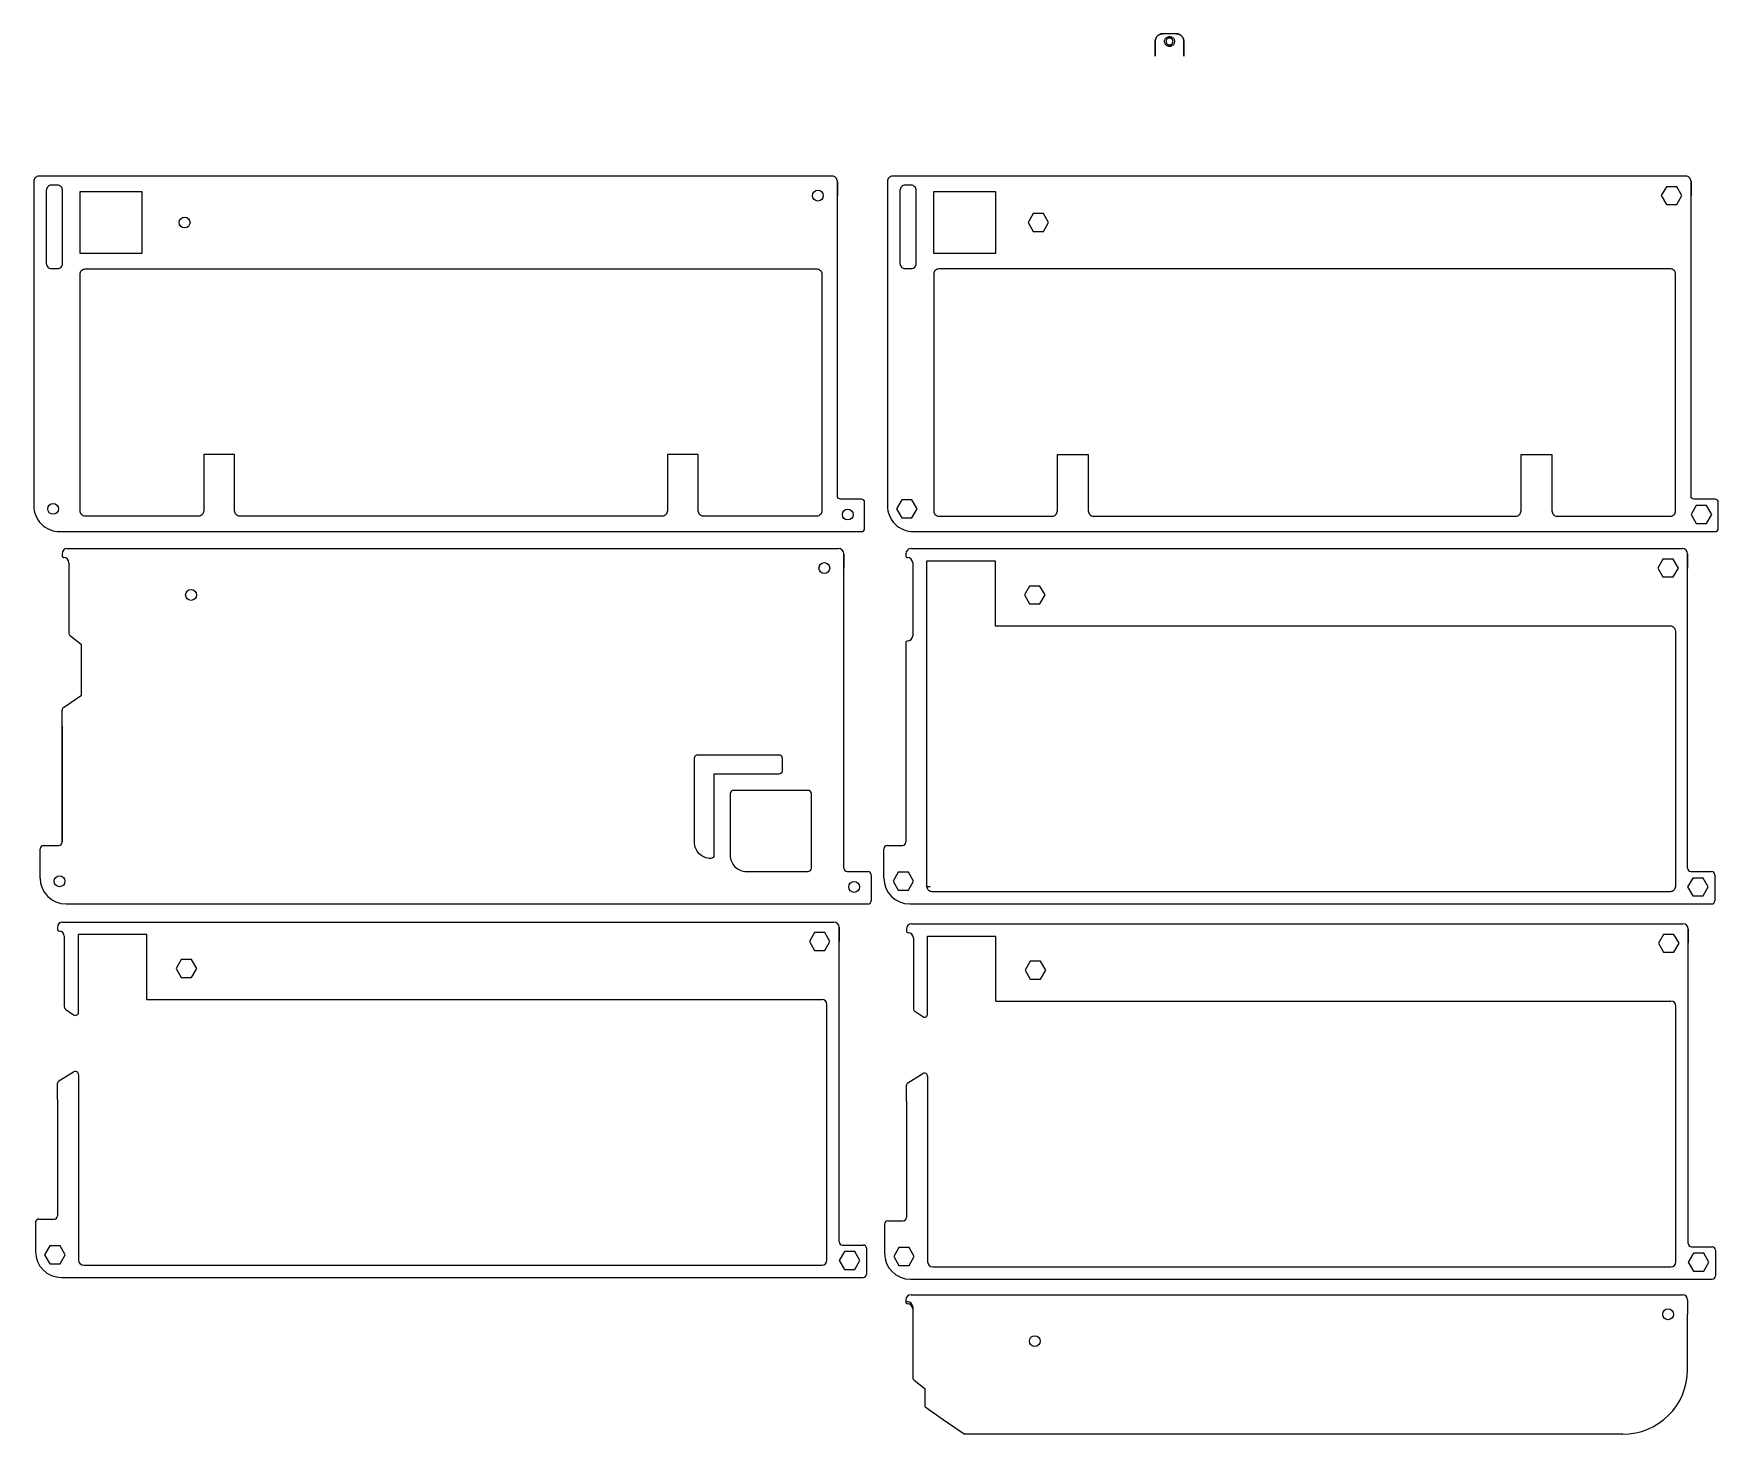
# Model space of a CAD drawing. Header units: millimetres. Extents: x 0 to 519, y -278 to 153.
import ezdxf

# ---------------------------------------------------------------- set-up
doc = ezdxf.new("R2010")
doc.units = ezdxf.units.MM
doc.layers.get('0').update_dxf_attribs({"linetype": 'CONTINUOUS'})

msp = doc.modelspace()

# ---------------------------------------------------------------- linework, layer by layer
for p, q in [((352, 153.46), (348, 153.46)), ((247.65, 107.94), (247.65, 103.54)), ((510.7, 107.94), (510.7, 103.54)), ((8.74, -6.83), (8.74, -7.47)), ((10.34, -5.23), (248.03, -5.23)), ((10.86, -9.59), (10.86, -31.37)), ((249.63, -103.77), (249.63, -6.83)), ((249.63, -6.83), (249.63, -11.23)), ((268.74, -6.83), (268.74, -7.47)), ((270.34, -5.23), (508.02, -5.23)), ((270.86, -9.59), (270.86, -32.12)), ((509.62, -103.77), (509.62, -6.83)), ((509.62, -6.83), (509.62, -11.23)), ((11.33, -32.16), (14.73, -34.85)), ((14.72, -50.4), (14.73, -34.85)), ((268.74, -34.3), (268.74, -95.77)), ((9.2, -54.19), (14.72, -50.4)), ((8.74, -59.94), (8.74, -54.99)), ((1.97, -106.77), (1.97, -97.77)), ((2.97, -96.77), (7.74, -96.77)), ((261.98, -106.77), (261.98, -97.77)), ((262.98, -96.77), (267.74, -96.77)), ((250.62, -104.77), (257.02, -104.77)), ((258.02, -105.77), (258.02, -113.77)), ((510.62, -104.77), (517.02, -104.77)), ((518.02, -105.77), (518.02, -113.77)), ((275.26, -109.41), (276.26, -109.41)), ((9.97, -114.77), (248.03, -114.77)), ((248.03, -114.77), (257.02, -114.77)), ((269.98, -114.77), (508.02, -114.77)), ((508.02, -114.77), (517.02, -114.77)), ((7.31, -121.96), (7.31, -122.59)), ((8.91, -120.36), (246.6, -120.36)), ((13.83, -148.07), (13.83, -124.12)), ((13.83, -124.12), (14.83, -124.12)), ((14.83, -124.12), (33.88, -124.12)), ((33.88, -124.12), (34.88, -124.12)), ((34.88, -144.17), (34.88, -124.12)), ((248.2, -218.89), (248.2, -121.96)), ((248.2, -121.96), (248.2, -126.36)), ((268.93, -122.49), (268.93, -123.13)), ((270.53, -120.89), (508.22, -120.89)), ((509.82, -219.43), (509.82, -122.49)), ((509.82, -122.49), (509.82, -126.89)), ((9.43, -124.72), (9.43, -146.49)), ((271.06, -125.25), (271.06, -147.03)), ((275.46, -148.6), (275.46, -124.65)), ((275.46, -124.65), (276.46, -124.65)), ((276.46, -124.65), (295.51, -124.65)), ((295.51, -124.65), (296.51, -124.65)), ((296.51, -144.7), (296.51, -124.65)), ((34.88, -144.17), (241.83, -144.17)), ((241.83, -144.17), (242.83, -144.17)), ((296.51, -144.7), (503.46, -144.7)), ((503.46, -144.7), (504.46, -144.7)), ((9.9, -147.29), (12.3, -148.97)), ((244.43, -222.53), (244.43, -145.77)), ((271.53, -147.82), (273.93, -149.5)), ((506.06, -223.06), (506.06, -146.3)), ((7.31, -175.06), (7.31, -170.11)), ((7.78, -169.32), (12.3, -166.52)), ((13.83, -167.42), (13.83, -224.53)), ((268.93, -175.59), (268.93, -170.64)), ((269.4, -169.85), (273.93, -167.05)), ((275.46, -167.95), (275.46, -225.06)), ((7.31, -175.06), (7.31, -210.89)), ((268.93, -175.59), (268.93, -211.43)), ((1.55, -211.89), (6.31, -211.89)), ((263.17, -212.43), (267.93, -212.43)), ((0.55, -212.89), (0.55, -221.89)), ((262.17, -213.43), (262.17, -222.43)), ((244.43, -223.53), (244.43, -222.53)), ((249.2, -219.89), (255.6, -219.89)), ((256.6, -220.89), (256.6, -228.89)), ((506.06, -224.06), (506.06, -223.06)), ((510.82, -220.43), (517.22, -220.43)), ((518.22, -221.43), (518.22, -229.43)), ((15.43, -226.13), (52.33, -226.13)), ((52.33, -226.13), (207.93, -226.13)), ((207.93, -226.13), (242.83, -226.13)), ((244.43, -224.53), (244.43, -223.53)), ((277.06, -226.66), (313.96, -226.66)), ((313.96, -226.66), (469.56, -226.66)), ((469.56, -226.66), (504.46, -226.66)), ((506.06, -225.06), (506.06, -224.06)), ((8.55, -229.89), (246.6, -229.89)), ((246.6, -229.89), (255.6, -229.89)), ((270.17, -230.43), (508.22, -230.43)), ((508.22, -230.43), (517.22, -230.43)), ((268.74, -236.83), (268.74, -237.47)), ((270.34, -235.23), (508.02, -235.23)), ((509.62, -236.83), (509.62, -241.23)), ((270.86, -238.96), (270.86, -260.73)), ((509.62, -258.23), (509.62, -241.23)), ((271.33, -261.53), (274.73, -264.21)), ((274.73, -269.79), (274.73, -264.21)), ((274.73, -269.79), (280.26, -273.62)), ((280.26, -273.62), (285.79, -277.45)), ((285.79, -277.45), (286.91, -278.23)), ((489.63, -278.23), (286.91, -278.23))]:
    msp.add_line(p, q)
for points in [[(345.61, 151.23), (345.6, 151.06)], [(345.6, 151.06), (345.6, 150.14)], [(347.67, 153.44), (347.52, 153.41), (347.36, 153.38), (347.21, 153.33), (347.07, 153.27), (346.92, 153.21), (346.79, 153.13), (346.66, 153.05), (346.53, 152.96), (346.42, 152.86), (346.3, 152.76), (346.2, 152.65), (346.1, 152.53), (346.01, 152.4), (345.93, 152.27), (345.85, 152.14), (345.79, 152), (345.73, 151.85), (345.69, 151.7), (345.65, 151.55), (345.62, 151.39), (345.61, 151.23), (345.62, 151.39), (345.65, 151.55), (345.69, 151.7), (345.73, 151.85), (345.79, 152), (345.85, 152.14), (345.93, 152.27), (346.01, 152.4), (346.1, 152.53), (346.2, 152.65), (346.3, 152.76), (346.42, 152.86), (346.53, 152.96), (346.66, 153.05), (346.79, 153.13), (346.92, 153.21), (347.07, 153.27), (347.21, 153.33), (347.36, 153.38), (347.52, 153.41)], [(348, 153.46), (347.84, 153.46), (347.67, 153.44), (347.84, 153.46)], [(351.05, 149.92), (350.9, 149.8), (350.73, 149.71), (350.56, 149.63), (350.38, 149.58), (350.19, 149.55), (350, 149.54), (349.81, 149.55), (349.62, 149.58), (349.44, 149.63), (349.27, 149.71), (349.1, 149.8), (348.95, 149.92), (348.82, 150.06), (348.7, 150.21), (348.61, 150.39), (348.54, 150.6), (348.49, 150.82), (348.48, 151.06), (348.49, 151.31), (348.54, 151.53), (348.61, 151.73), (348.7, 151.91), (348.82, 152.07), (348.95, 152.21), (349.1, 152.32), (349.27, 152.42), (349.44, 152.49), (349.62, 152.54), (349.81, 152.58), (350, 152.59), (350.19, 152.58), (350.38, 152.54), (350.56, 152.49), (350.73, 152.42), (350.9, 152.32), (351.05, 152.21), (351.18, 152.07), (351.3, 151.91), (351.39, 151.73), (351.46, 151.53), (351.51, 151.31), (351.52, 151.06), (351.52, 151.06), (351.51, 150.82), (351.46, 150.6), (351.39, 150.39), (351.3, 150.21), (351.18, 150.06)], [(349.28, 151.85), (349.19, 151.75), (349.11, 151.65), (349.04, 151.52), (348.99, 151.38), (348.96, 151.23), (348.95, 151.06), (348.96, 150.89), (348.99, 150.74), (349.04, 150.6), (349.11, 150.48), (349.19, 150.37), (349.28, 150.27), (349.38, 150.19), (349.49, 150.13), (349.61, 150.08), (349.74, 150.04), (349.87, 150.02), (350, 150.01), (350.13, 150.02), (350.26, 150.04), (350.39, 150.08), (350.51, 150.13), (350.62, 150.19), (350.72, 150.27), (350.81, 150.37), (350.89, 150.48), (350.96, 150.6), (351.01, 150.74), (351.04, 150.89), (351.05, 151.06), (351.05, 151.06), (351.04, 151.23), (351.01, 151.38), (350.96, 151.52), (350.89, 151.65), (350.81, 151.75), (350.72, 151.85), (350.62, 151.93), (350.51, 152), (350.39, 152.05), (350.26, 152.08), (350.13, 152.1), (350, 152.11), (349.87, 152.1), (349.74, 152.08), (349.61, 152.05), (349.49, 152), (349.38, 151.93)], [(354.21, 152), (354.15, 152.14), (354.07, 152.27), (353.99, 152.4), (353.9, 152.53), (353.8, 152.65), (353.7, 152.76), (353.58, 152.86), (353.47, 152.96), (353.34, 153.05), (353.21, 153.13), (353.07, 153.21), (352.93, 153.27), (352.79, 153.33), (352.64, 153.38), (352.48, 153.41), (352.32, 153.44), (352.16, 153.46), (352, 153.46), (352.16, 153.46), (352.32, 153.44), (352.48, 153.41), (352.64, 153.38), (352.79, 153.33), (352.93, 153.27), (353.07, 153.21), (353.21, 153.13), (353.34, 153.05), (353.47, 152.96), (353.58, 152.86), (353.7, 152.76), (353.8, 152.65), (353.9, 152.53), (353.99, 152.4), (354.07, 152.27), (354.15, 152.14)], [(354.4, 151.06), (354.39, 151.23), (354.38, 151.39), (354.35, 151.55), (354.31, 151.7), (354.27, 151.85), (354.21, 152), (354.27, 151.85), (354.31, 151.7), (354.35, 151.55), (354.38, 151.39), (354.39, 151.23)], [(354.4, 150.14), (354.4, 151.06)], [(345.6, 150.14), (345.6, 146.54)], [(354.4, 150.14), (354.4, 146.54)], [(14.29, 104.78), (33.34, 104.78), (33.34, 85.72), (14.29, 85.72)], [(277.34, 104.78), (296.39, 104.78), (296.39, 85.72), (277.34, 85.72)], [(503.11, 106.29), (501.52, 103.54), (503.11, 100.79), (506.29, 100.79), (507.88, 103.54), (506.29, 106.29)], [(307.98, 98), (306.39, 95.25), (307.98, 92.5), (311.15, 92.5), (312.74, 95.25), (311.15, 98)], [(270.64, 9.75), (267.46, 9.75), (265.87, 7), (267.46, 4.25), (270.64, 4.25), (272.23, 7)], [(510.72, 5.25), (512.31, 2.5), (515.49, 2.5), (517.08, 5.25), (515.49, 8), (512.31, 8)], [(502.04, -13.98), (505.21, -13.98), (506.8, -11.23), (505.21, -8.48), (502.04, -8.48), (500.45, -11.23)], [(311.66, -19.52), (310.08, -16.77), (306.9, -16.77), (305.31, -19.52), (306.9, -22.27), (310.08, -22.27)], [(8.74, -59.94), (8.74, -95.77)], [(266.39, -105.02), (264.8, -107.77), (266.39, -110.52), (269.56, -110.52), (271.15, -107.77), (269.56, -105.02)], [(511.24, -112.27), (514.41, -112.27), (516, -109.52), (514.41, -106.77), (511.24, -106.77), (509.65, -109.52)], [(240.61, -123.61), (239.02, -126.36), (240.61, -129.11), (243.78, -129.11), (245.37, -126.36), (243.78, -123.61)], [(239.02, -126.36), (240.61, -129.11), (243.78, -129.11), (245.37, -126.36), (243.78, -123.61), (240.61, -123.61)], [(500.65, -126.89), (502.23, -129.64), (505.41, -129.64), (507, -126.89), (505.41, -124.14), (502.23, -124.14), (500.65, -126.89), (502.23, -129.64), (505.41, -129.64), (507, -126.89), (505.41, -124.14), (502.23, -124.14)], [(43.88, -134.64), (45.47, -137.39), (48.65, -137.39), (50.24, -134.64), (48.65, -131.89), (45.47, -131.89)], [(307.1, -132.43), (305.51, -135.18), (307.1, -137.93), (310.27, -137.93), (311.86, -135.18), (310.27, -132.43)], [(8.13, -220.14), (4.96, -220.14), (3.37, -222.89), (4.96, -225.64), (8.13, -225.64), (9.72, -222.89)], [(252.98, -227.39), (254.57, -224.64), (252.98, -221.89), (249.81, -221.89), (248.22, -224.64), (249.81, -227.39)], [(266.58, -226.18), (269.76, -226.18), (271.35, -223.43), (269.76, -220.68), (266.58, -220.68), (265, -223.43)], [(516.2, -225.18), (514.61, -222.43), (511.43, -222.43), (509.85, -225.18), (511.43, -227.93), (514.61, -227.93)]]:
    msp.add_lwpolyline(points, close=True)
for points in [[(8, 0), (246.05, 0), (255.05, 0, 0.414214), (256.05, 1), (256.05, 9, 0.414214), (255.05, 10), (248.65, 10, -0.414214), (247.65, 11), (247.65, 107.94, 0.414214), (246.05, 109.54), (1.6, 109.54, 0.414214), (0, 107.94), (0, 8, 0.414214)], [(271.05, 0), (509.1, 0), (518.1, 0, 0.414214), (519.1, 1), (519.1, 9, 0.414214), (518.1, 10), (511.7, 10, -0.414214), (510.7, 11), (510.7, 107.94, 0.414214), (509.1, 109.54), (264.65, 109.54, 0.414214), (263.05, 107.94), (263.05, 8, 0.414214)], [(5.49, 106.77, 0.414214), (3.89, 105.17), (3.89, 82.65, 0.414214), (5.49, 81.05), (7.29, 81.05, 0.414214), (8.89, 82.65), (8.89, 105.17, 0.414214), (7.29, 106.77)], [(271.94, 105.17, 0.414214), (270.34, 106.77), (268.54, 106.77, 0.414214), (266.94, 105.17), (266.94, 82.65, 0.414214), (268.54, 81.05), (270.34, 81.05, 0.414214), (271.94, 82.65)], [(14.29, 6.36), (14.29, 79.36, -0.414214), (15.89, 80.96), (241.29, 80.96, -0.414214), (242.89, 79.36), (242.89, 6.36, -0.414214), (241.29, 4.76), (206.39, 4.76, -0.414214), (204.79, 6.36), (204.79, 23.81), (195.26, 23.81), (195.26, 6.36, -0.414214), (193.66, 4.76), (63.51, 4.76, -0.414214), (61.91, 6.36), (61.91, 23.81), (52.39, 23.81), (52.39, 6.36, -0.414214), (50.79, 4.76), (15.89, 4.76, -0.414214)], [(315.44, 6.36), (315.44, 23.81), (324.96, 23.81), (324.96, 6.36, 0.414214), (326.56, 4.76), (456.71, 4.76, 0.414214), (458.31, 6.36), (458.31, 23.81), (467.84, 23.81), (467.84, 6.36, 0.414214), (469.44, 4.76), (504.34, 4.76, 0.414214), (505.94, 6.36), (505.94, 79.36, 0.414214), (504.34, 80.96), (278.94, 80.96, 0.414214), (277.34, 79.36), (277.34, 6.36, 0.414214), (278.94, 4.76), (313.84, 4.76, 0.414214)], [(276.26, -8.99), (295.31, -8.99), (296.31, -8.99), (296.31, -29.04), (503.26, -29.04), (504.26, -29.04, -0.414214), (505.86, -30.64), (505.86, -107.41), (505.86, -108.41), (505.86, -109.41, -0.414214), (504.26, -111.01), (469.36, -111.01), (313.76, -111.01), (276.86, -111.01, -0.414214), (275.26, -109.41), (275.26, -30.04), (275.26, -8.99)], [(209.63, -79.77), (209.63, -99.77, -0.414214), (208.62, -100.77, -0.414214), (203.62, -95.77), (203.62, -88.77), (203.62, -69.77, -0.414214), (204.63, -68.77), (229.63, -68.77, -0.414214), (230.62, -69.77), (230.62, -73.77, -0.414214), (229.63, -74.77), (209.63, -74.77)], [(219.63, -104.77), (238.62, -104.77, 0.414214), (239.63, -103.77), (239.63, -80.77, 0.414214), (238.62, -79.77), (215.62, -79.77, 0.414214), (214.63, -80.77), (214.63, -99.77, 0.414214)]]:
    msp.add_lwpolyline(points, format="xyb", close=True)
for centre in [(241.65, 103.54), (46.51, 95.25), (6, 7), (250.85, 5.25), (243.63, -11.23), (48.49, -19.52), (7.97, -107.77), (252.82, -109.52), (503.63, -241.23), (308.49, -249.52)]:
    msp.add_circle(centre, 1.67)
for centre, radius, start, end in [((10.34, -6.83), 1.6, 90, 180), ((9.26, -7.47), 0.525, 173.8845, 270), ((9.26, -9.59), 1.6, 0, 90), ((248.03, -6.83), 1.6, 0, 90), ((270.34, -6.83), 1.6, 90, 180), ((269.26, -7.47), 0.525, 173.8845, 270), ((269.26, -9.59), 1.6, 0, 90), ((508.02, -6.83), 1.6, 0, 90), ((11.86, -31.32), 1, 183, 238), ((269.26, -34.25), 0.525, 90, 186.1155), ((269.26, -32.12), 1.6, -90, 0), ((9.73, -55.04), 1, 122, 177), ((2.97, -97.77), 1, 90, 180), ((7.74, -95.77), 1, -90, 0), ((262.98, -97.77), 1, 90, 180), ((267.74, -95.77), 1, -90, 0), ((250.62, -103.77), 1, 180, 270), ((510.62, -103.77), 1, 180, 270), ((9.97, -106.77), 8, 180, 270), ((257.02, -105.77), 1, 0, 90), ((269.98, -106.77), 8, 180, 270), ((517.02, -105.77), 1, 0, 90), ((257.02, -113.77), 1, -90, 0), ((517.02, -113.77), 1, -90, 0), ((8.91, -121.96), 1.6, 90, 180), ((7.83, -122.59), 0.525, 173.8845, 270), ((7.83, -124.72), 1.6, 0, 90), ((246.6, -121.96), 1.6, 0, 90), ((270.53, -122.49), 1.6, 90, 180), ((269.46, -123.13), 0.525, 173.8845, 270), ((269.46, -125.25), 1.6, 0, 90), ((508.22, -122.49), 1.6, 0, 90), ((242.83, -145.77), 1.6, 0, 90), ((504.46, -146.3), 1.6, 0, 90), ((10.43, -146.44), 1, 183, 238), ((12.83, -148.12), 1, -122, 3), ((272.06, -146.97), 1, 183, 238), ((274.46, -148.65), 1, -122, 3), ((8.31, -170.16), 1, 122, 177), ((12.83, -167.37), 1, -3, 122), ((269.93, -170.7), 1, 122, 177), ((274.46, -167.9), 1, -3, 122), ((1.55, -212.89), 1, 90, 180), ((6.31, -210.89), 1, -90, 0), ((263.17, -213.43), 1, 90, 180), ((267.93, -211.43), 1, -90, 0), ((8.55, -221.89), 8, 180, 270), ((249.2, -218.89), 1, 180, 270), ((255.6, -220.89), 1, 0, 90), ((270.17, -222.43), 8, 180, 270), ((510.82, -219.43), 1, 180, 270), ((517.22, -221.43), 1, 0, 90), ((15.43, -224.53), 1.6, 180, 270), ((242.83, -224.53), 1.6, -90, 0), ((277.06, -225.06), 1.6, 180, 270), ((504.46, -225.06), 1.6, -90, 0), ((255.6, -228.89), 1, -90, 0), ((517.22, -229.43), 1, -90, 0), ((270.34, -236.83), 1.6, 90, 180), ((269.26, -236.83), 0.525, 173.8845, 270), ((269.26, -237.47), 0.525, 173.8845, 270), ((269.26, -238.96), 1.6, 0, 90), ((269.26, -239.59), 1.6, 0, 90), ((508.02, -236.83), 1.6, 0, 90), ((489.63, -258.23), 20, -90, 0), ((271.86, -260.68), 1, 183, 238)]:
    msp.add_arc(centre, radius, start, end)

doc.saveas('drawing.dxf')
